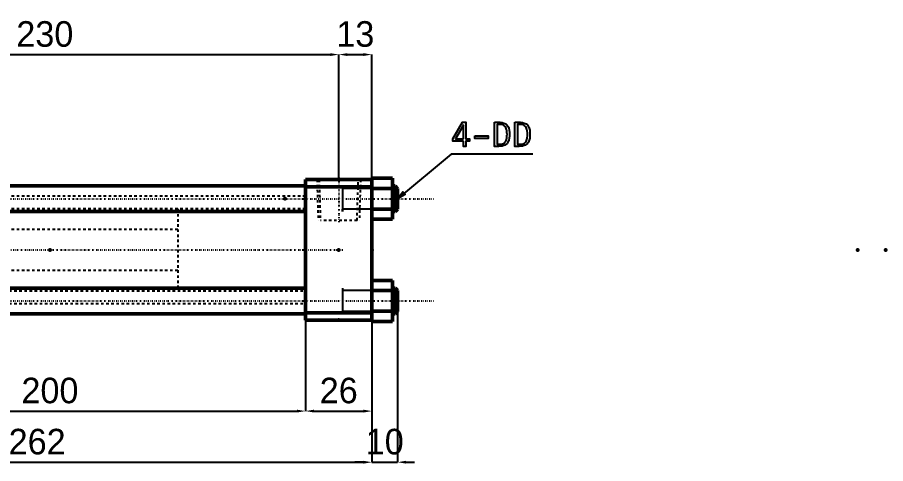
# Model space of a CAD drawing. Header units: millimetres. Extents: x -28 to 697, y -629 to 93.
# Drawn here: x 357.7 to 697.4, y -81.2 to 93.4 of the extents above; entities that cross this region are included whole.
import ezdxf

# ---------------------------------------------------------------- set-up
doc = ezdxf.new("R2010")
doc.units = ezdxf.units.MM
doc.linetypes.add('Center', pattern=[1.5, 0.45, -0.5, 0.05, -0.5])
doc.linetypes.add('Dashed', pattern=[2, 1, -1])
for name, color, linetype, lineweight in [('2d ConnectionPoints', 7, 'Continuous', 50), ('AM_0', 7, 'Continuous', 50), ('AM_5', 3, 'Continuous', 25), ('AM_7', 7, 'Center', 25), ('AM_9', 6, 'Dashed', 25)]:
    doc.layers.add(name, color=color, linetype=linetype, lineweight=lineweight)
doc.dimstyles.new('ISO-25', dxfattribs={"dimtxt": 2.5, "dimasz": 2.5, "dimexe": 1.25, "dimexo": 0.625, "dimtad": 1, "dimtxsty": 'Standard', "dimcen": 2.5, "dimadec": 0, "dimazin": 0, "dimtfac": 1, "dimtmove": 0, "dimatfit": 3, "dimfxl": 1, "dimarcsym": 0})

# ---------------------------------------------------------------- blocks, each defined once
blk = doc.blocks.new('3_A__SD__C_32_150_ROD_070_0_in_MGHCA70SDC32150T110A0_2')
at = {"layer": 'AM_0'}
for p, q in [((-25, 8), (-41, 8)), ((-58.08, 6), (-59, 5.08)), ((-59, 5.08), (-59, -5.08)), ((-49, 6), (-58.08, 6)), ((-58.08, 6), (-58.08, -6)), ((-27, 3.87), (-41, 3.87)), ((-27, -3.87), (-27, 3.87)), ((-59, -5.08), (-58.08, -6)), ((-58.08, -6), (-49, -6)), ((-27, -3.87), (-41, -3.87)), ((-41, -8), (-25, -8))]:
    blk.add_line(p, q, dxfattribs=at)
at = {"layer": 'AM_5'}
for p, q in [((-59, 5.08), (-49, 5.08)), ((-59, -5.08), (-49, -5.08))]:
    blk.add_line(p, q, dxfattribs=at)
at = {"layer": 'AM_5', "linetype": 'Dashed'}
for p, q in [((-49, 5.08), (-41, 5.08)), ((-41, 6), (-41, 5.08)), ((-49, -5.08), (-41, -5.08)), ((-41, -6), (-41, -5.08))]:
    blk.add_line(p, q, dxfattribs=at)
at = {"layer": 'AM_7'}
blk.add_line((-73.75, 0), (250.75, 0), dxfattribs=at)
at = {"layer": 'AM_9'}
for p, q in [((236, 16), (186, 16)), ((186, 16), (186, -16)), ((186, 8), (-25, 8)), ((-41, 6), (-49, 6)), ((-49, -6), (-41, -6)), ((-25, -8), (186, -8)), ((186, -16), (236, -16))]:
    blk.add_line(p, q, dxfattribs=at)
blk = doc.blocks.new('4_A__SD_C_32_150_0__BODY__A70_0_in_MGHCA70SDC32150T110A0_2')
at = {"layer": 'AM_0'}
for p, q in [((-8, 28.03), (0, 28.03)), ((-8, 11.97), (-8, 28.03)), ((0, -28.08), (0, 28.03)), ((36, 27.5), (0, 27.5)), ((36, -27.5), (36, 27.5)), ((236, -27.5), (236, 27.5)), ((262, 27.5), (236, 27.5)), ((270, 28.03), (262, 28.03)), ((262, -28.08), (262, 28.03)), ((270, 11.97), (270, 28.03)), ((-9.08, 25), (-10, 24.08)), ((-10, 24.08), (-10, 15.92)), ((-8, 25), (-9.08, 25)), ((-9.08, 25), (-9.08, 15)), ((-8, 24.01), (0, 24.01)), ((36, 24.67), (0, 24.67)), ((44, 25), (36, 25)), ((236, 25), (56, 25)), ((262, 24.67), (236, 24.67)), ((270, 24.01), (262, 24.01)), ((271.08, 25), (270, 25)), ((272, 24.08), (271.08, 25)), ((271.08, 25), (271.08, 15)), ((272, 24.08), (272, 15.92)), ((-25, -17.5), (-25, 17.5)), ((-10, 17.5), (-25, 17.5)), ((-10, 15.92), (-9.08, 15)), ((-9.08, 15), (-8, 15)), ((-8, 15.99), (0, 15.99)), ((36, 15), (44, 15)), ((56, 15), (236, 15)), ((270, 15.99), (262, 15.99)), ((270, 15), (271.08, 15)), ((271.08, 15), (272, 15.92)), ((-8, 11.97), (0, 11.97)), ((270, 11.97), (262, 11.97)), ((-8, -11.92), (0, -11.92)), ((-8, -28.08), (-8, -11.92)), ((270, -11.92), (262, -11.92)), ((270, -28.08), (270, -11.92)), ((-9.08, -15), (-10, -15.92)), ((-10, -15.92), (-10, -24.08)), ((-8, -15), (-9.08, -15)), ((-9.08, -15), (-9.08, -25)), ((-8, -15.96), (0, -15.96)), ((236, -15), (36, -15)), ((270, -15.96), (262, -15.96)), ((271.08, -15), (270, -15)), ((272, -15.92), (271.08, -15)), ((271.08, -15), (271.08, -25)), ((272, -15.92), (272, -24.08)), ((-25, -17.5), (-10, -17.5)), ((-10, -24.08), (-9.08, -25)), ((-9.08, -25), (-8, -25)), ((-8, -24.04), (0, -24.04)), ((36, -24.67), (0, -24.67)), ((36, -25), (236, -25)), ((262, -24.67), (236, -24.67)), ((270, -24.04), (262, -24.04)), ((270, -25), (271.08, -25)), ((271.08, -25), (272, -24.08)), ((-8, -28.08), (0, -28.08)), ((36, -27.5), (0, -27.5)), ((262, -27.5), (236, -27.5)), ((270, -28.08), (262, -28.08))]:
    blk.add_line(p, q, dxfattribs=at)
at = {"layer": 'AM_5', "linetype": 'Dashed'}
for p, q in [((10.47, 27.5), (10.97, 11.5)), ((27.53, 27.5), (27.03, 11.5)), ((240.47, 27.5), (240.97, 11.5)), ((257.53, 27.5), (257.03, 11.5))]:
    blk.add_line(p, q, dxfattribs=at)
at = {"layer": 'AM_5'}
for p, q in [((-10, 24.08), (11.5, 24.08)), ((11.5, 25), (11.5, 24.08)), ((11.5, 25), (11.5, 15)), ((250.5, 25), (250.5, 24.08)), ((250.5, 25), (250.5, 15)), ((272, 24.08), (250.5, 24.08)), ((-10, 15.92), (11.5, 15.92)), ((11.5, 15), (11.5, 15.92)), ((272, 15.92), (250.5, 15.92)), ((250.5, 15), (250.5, 15.92)), ((-10, -15.92), (11.5, -15.92)), ((11.5, -15), (11.5, -15.92)), ((11.5, -15), (11.5, -25)), ((250.5, -15), (250.5, -15.92)), ((250.5, -15), (250.5, -25)), ((272, -15.92), (250.5, -15.92)), ((-10, -24.08), (11.5, -24.08)), ((11.5, -25), (11.5, -24.08)), ((272, -24.08), (250.5, -24.08)), ((250.5, -25), (250.5, -24.08))]:
    blk.add_line(p, q, dxfattribs=at)
at = {"layer": 'AM_7'}
for p, q in [((19, 28.3), (19, 10.7)), ((249, 28.3), (249, 10.7)), ((-24.1, 20), (286.1, 20)), ((-24.1, -20), (286.1, -20))]:
    blk.add_line(p, q, dxfattribs=at)
at = {"layer": 'AM_9'}
for p, q in [((11.33, 27.5), (11.82, 11.5)), ((26.18, 11.5), (26.67, 27.5)), ((241.33, 27.5), (241.82, 11.5)), ((256.18, 11.5), (256.67, 27.5)), ((56, 25), (44, 25)), ((236, 21), (36, 21)), ((0, 17.5), (-10, 17.5)), ((236, 16), (36, 16)), ((44, 15), (56, 15)), ((26.18, 11.5), (11.82, 11.5)), ((256.18, 11.5), (241.82, 11.5)), ((0, 7.9), (-25, 7.9)), ((36, 8.1), (0, 8.1)), ((-25, -7.9), (0, -7.9)), ((0, -8.1), (36, -8.1)), ((36, -16), (236, -16)), ((-10, -17.5), (0, -17.5)), ((36, -21), (236, -21))]:
    blk.add_line(p, q, dxfattribs=at)
blk = doc.blocks.new('*D26')
at = {"layer": 'AM_5', "color": 0, "lineweight": -2}
for p, q in [((253.44, 29.91), (253.44, 78.82)), ((256.78, 78.82), (480.11, 78.82)), ((483.44, 29.91), (483.44, 78.82))]:
    blk.add_line(p, q, dxfattribs=at)
at = {"layer": 'AM_5', "color": 0}
for points in [[(256.78, 79.38), (256.78, 78.27), (253.44, 78.82)], [(480.11, 78.27), (480.11, 79.38), (483.44, 78.82)]]:
    blk.add_solid(points, dxfattribs=at)
at = {"layer": 'Defpoints', "color": 0}
for p in [(483.44, 78.82), (253.44, 29.91), (483.44, 29.91)]:
    blk.add_point(p, dxfattribs=at)
at = {"layer": 'AM_5', "color": 0, "insert": (368.44, 86.82), "char_height": 10, "attachment_point": 5}
blk.add_mtext('230', dxfattribs=at)
blk = doc.blocks.new('*D27')
at = {"layer": 'AM_5', "color": 0, "lineweight": -2}
for p, q in [((483.44, 29.91), (483.44, 78.82)), ((486.78, 78.82), (493.11, 78.82)), ((496.44, 2.41), (496.44, 78.82))]:
    blk.add_line(p, q, dxfattribs=at)
at = {"layer": 'AM_5', "color": 0}
for points in [[(486.78, 79.38), (486.78, 78.27), (483.44, 78.82)], [(493.11, 78.27), (493.11, 79.38), (496.44, 78.82)]]:
    blk.add_solid(points, dxfattribs=at)
at = {"layer": 'Defpoints', "color": 0}
for p in [(496.44, 78.82), (483.44, 29.91), (496.44, 2.41)]:
    blk.add_point(p, dxfattribs=at)
at = {"layer": 'AM_5', "color": 0, "insert": (489.94, 86.82), "char_height": 10, "attachment_point": 5}
blk.add_mtext('13', dxfattribs=at)
blk = doc.blocks.new('*D29')
at = {"layer": 'AM_5', "color": 0, "lineweight": -2}
for p, q in [((270.44, 2.41), (270.44, -60.68)), ((470.44, 2.41), (470.44, -60.68)), ((273.78, -60.68), (467.11, -60.68))]:
    blk.add_line(p, q, dxfattribs=at)
at = {"layer": 'AM_5', "color": 0}
for points in [[(273.78, -60.12), (273.78, -61.23), (270.44, -60.68)], [(467.11, -61.23), (467.11, -60.12), (470.44, -60.68)]]:
    blk.add_solid(points, dxfattribs=at)
at = {"layer": 'Defpoints', "color": 0}
for p in [(270.44, 2.41), (470.44, 2.41), (470.44, -60.68)]:
    blk.add_point(p, dxfattribs=at)
at = {"layer": 'AM_5', "color": 0, "insert": (370.44, -52.68), "char_height": 10, "attachment_point": 5}
blk.add_mtext('200', dxfattribs=at)
blk = doc.blocks.new('*D30')
at = {"layer": 'AM_5', "color": 0, "lineweight": -2}
for p, q in [((470.44, 2.41), (470.44, -60.68)), ((496.44, 2.41), (496.44, -60.68)), ((473.78, -60.68), (493.11, -60.68))]:
    blk.add_line(p, q, dxfattribs=at)
at = {"layer": 'AM_5', "color": 0}
for points in [[(473.78, -60.12), (473.78, -61.23), (470.44, -60.68)], [(493.11, -61.23), (493.11, -60.12), (496.44, -60.68)]]:
    blk.add_solid(points, dxfattribs=at)
at = {"layer": 'Defpoints', "color": 0}
for p in [(470.44, 2.41), (496.44, 2.41), (496.44, -60.68)]:
    blk.add_point(p, dxfattribs=at)
at = {"layer": 'AM_5', "color": 0, "insert": (483.44, -52.68), "char_height": 10, "attachment_point": 5}
blk.add_mtext('26', dxfattribs=at)
blk = doc.blocks.new('*D32')
at = {"layer": 'AM_5', "color": 0, "lineweight": -2}
for p, q in [((234.44, 2.41), (234.44, -80.68)), ((496.44, 2.41), (496.44, -80.68)), ((237.78, -80.68), (493.11, -80.68))]:
    blk.add_line(p, q, dxfattribs=at)
at = {"layer": 'AM_5', "color": 0}
for points in [[(237.78, -80.12), (237.78, -81.23), (234.44, -80.68)], [(493.11, -81.23), (493.11, -80.12), (496.44, -80.68)]]:
    blk.add_solid(points, dxfattribs=at)
at = {"layer": 'Defpoints', "color": 0}
for p in [(234.44, 2.41), (496.44, 2.41), (496.44, -80.68)]:
    blk.add_point(p, dxfattribs=at)
at = {"layer": 'AM_5', "color": 0, "insert": (365.44, -72.68), "char_height": 10, "attachment_point": 5}
blk.add_mtext('262', dxfattribs=at)
blk = doc.blocks.new('*D37')
at = {"layer": 'AM_5', "color": 0, "lineweight": -2}
for p, q in [((496.44, 2.41), (496.44, -80.68)), ((506.44, -17.59), (506.44, -80.68)), ((493.11, -80.68), (489.78, -80.68)), ((496.44, -80.68), (506.44, -80.68)), ((509.78, -80.68), (513.11, -80.68))]:
    blk.add_line(p, q, dxfattribs=at)
at = {"layer": 'AM_5', "color": 0}
for points in [[(493.11, -81.23), (493.11, -80.12), (496.44, -80.68)], [(509.78, -80.12), (509.78, -81.23), (506.44, -80.68)]]:
    blk.add_solid(points, dxfattribs=at)
at = {"layer": 'Defpoints', "color": 0}
for p in [(496.44, 2.41), (506.44, -17.59), (506.44, -80.68)]:
    blk.add_point(p, dxfattribs=at)
at = {"layer": 'AM_5', "color": 0, "insert": (501.44, -72.68), "char_height": 10, "attachment_point": 5}
blk.add_mtext('10', dxfattribs=at)

msp = doc.modelspace()

# ---------------------------------------------------------------- linework, layer by layer
at = {"layer": '2d ConnectionPoints'}
for p in [(483.442, 29.907), (462.442, 22.407), (370.442, 2.407), (483.442, 2.407), (483.442, 2.407), (496.442, 2.407), (496.442, 2.407), (496.442, 2.407), (686.442, 2.407), (697.442, 2.407), (483.442, -25.093)]:
    msp.add_point(p, dxfattribs=at)
at = {"layer": 'AM_5'}
for p, q in [((527.442, 39.907), (506.442, 22.407)), ((559.442, 39.907), (527.442, 39.907))]:
    msp.add_line(p, q, dxfattribs=at)
for points in [[(532.291, 44.987), (528.079, 44.987), (528.079, 45.832), (531.914, 52.332), (533.201, 52.332), (533.201, 45.865), (534.605, 45.865), (534.605, 44.987), (533.201, 44.987), (533.201, 42.907), (532.291, 42.907), (532.291, 44.987)], [(532.304, 45.865), (532.304, 51.24), (529.197, 45.865), (532.304, 45.865)], [(544.411, 52.332), (546.049, 52.332), (546.049, 52.332), (546.612, 52.314), (547.376, 52.22), (547.376, 52.22), (548.044, 52.045), (548.434, 51.884), (548.434, 51.884), (548.785, 51.681), (549.241, 51.292), (549.241, 51.292), (549.614, 50.8), (549.816, 50.415), (549.816, 50.415), (549.981, 49.979), (550.159, 49.22), (550.159, 49.22), (550.255, 48.337), (550.274, 47.678), (550.274, 47.678), (550.257, 47.028), (550.167, 46.15), (550.167, 46.15), (549.999, 45.388), (549.845, 44.945), (549.845, 44.945), (549.653, 44.549), (549.287, 44.038), (549.287, 44.038), (548.828, 43.625), (548.47, 43.404), (548.47, 43.404), (548.066, 43.225), (547.366, 43.031), (547.366, 43.031), (546.551, 42.927), (545.945, 42.907), (544.411, 42.907), (544.411, 52.332)], [(546.01, 43.713), (546.01, 43.713), (546.457, 43.727), (547.059, 43.798), (547.059, 43.798), (547.578, 43.929), (547.879, 44.051), (547.879, 44.051), (548.147, 44.207), (548.495, 44.52), (548.495, 44.52), (548.78, 44.927), (548.935, 45.25), (548.935, 45.25), (549.061, 45.623), (549.198, 46.288), (549.198, 46.288), (549.272, 47.08), (549.286, 47.678), (549.286, 47.678), (549.272, 48.217), (549.201, 48.942), (549.201, 48.942), (549.07, 49.565), (548.948, 49.924), (548.948, 49.924), (548.799, 50.242), (548.523, 50.65), (548.523, 50.65), (548.184, 50.975), (547.924, 51.146), (547.924, 51.146), (547.633, 51.283), (547.135, 51.431), (547.135, 51.431), (546.563, 51.511), (546.14, 51.526), (545.373, 51.526), (545.373, 43.713), (546.01, 43.713)], [(552.411, 52.332), (554.049, 52.332), (554.049, 52.332), (554.612, 52.314), (555.376, 52.22), (555.376, 52.22), (556.044, 52.045), (556.434, 51.884), (556.434, 51.884), (556.785, 51.681), (557.241, 51.292), (557.241, 51.292), (557.614, 50.8), (557.816, 50.415), (557.816, 50.415), (557.981, 49.979), (558.159, 49.22), (558.159, 49.22), (558.255, 48.337), (558.274, 47.678), (558.274, 47.678), (558.257, 47.028), (558.167, 46.15), (558.167, 46.15), (557.999, 45.388), (557.845, 44.945), (557.845, 44.945), (557.653, 44.549), (557.287, 44.038), (557.287, 44.038), (556.828, 43.625), (556.47, 43.404), (556.47, 43.404), (556.066, 43.225), (555.366, 43.031), (555.366, 43.031), (554.551, 42.927), (553.945, 42.907), (552.411, 42.907), (552.411, 52.332)], [(554.01, 43.713), (554.01, 43.713), (554.457, 43.727), (555.059, 43.798), (555.059, 43.798), (555.578, 43.929), (555.879, 44.051), (555.879, 44.051), (556.147, 44.207), (556.495, 44.52), (556.495, 44.52), (556.78, 44.927), (556.935, 45.25), (556.935, 45.25), (557.061, 45.623), (557.198, 46.288), (557.198, 46.288), (557.272, 47.08), (557.286, 47.678), (557.286, 47.678), (557.272, 48.217), (557.201, 48.942), (557.201, 48.942), (557.07, 49.565), (556.948, 49.924), (556.948, 49.924), (556.799, 50.242), (556.523, 50.65), (556.523, 50.65), (556.184, 50.975), (555.924, 51.146), (555.924, 51.146), (555.633, 51.283), (555.135, 51.431), (555.135, 51.431), (554.563, 51.511), (554.14, 51.526), (553.373, 51.526), (553.373, 43.713), (554.01, 43.713)], [(536.742, 47.093), (541.942, 47.093), (541.942, 45.923), (536.742, 45.923), (536.742, 47.093)], [(506.442, 22.407), (508.576, 25.053), (509.43, 24.029), (506.442, 22.407)]]:
    msp.add_lwpolyline(points, dxfattribs=at)

# ---------------------------------------------------------------- block references
for name in ['4_A__SD_C_32_150_0__BODY__A70_0_in_MGHCA70SDC32150T110A0_2', '3_A__SD__C_32_150_ROD_070_0_in_MGHCA70SDC32150T110A0_2']:
    msp.add_blockref(name, (234.442, 2.407))

# ---------------------------------------------------------------- dimensions: what is measured, and where the dimension line sits
for base, p1, p2, text, picture, middle in [((483.442, 78.821), (253.442, 29.907), (483.442, 29.907), '230', '*D26', (368.442, 78.821)), ((496.442, 78.821), (483.442, 29.907), (496.442, 2.407), '13', '*D27', (489.942, 78.821)), ((496.442, -80.676), (234.442, 2.407), (496.442, 2.407), '262', '*D32', (365.442, -80.676)), ((470.442, -60.676), (270.442, 2.407), (470.442, 2.407), '200', '*D29', (370.442, -60.676)), ((496.442, -60.676), (470.442, 2.407), (496.442, 2.407), '26', '*D30', (483.442, -60.676)), ((506.442, -80.676), (496.442, 2.407), (506.442, -17.593), '10', '*D37', (501.442, -80.676))]:
    dim = msp.add_linear_dim(base=base, p1=p1, p2=p2, text=text, dimstyle='ISO-25', override={"dimtxt": 10, "dimasz": 3.333333, "dimexe": 0, "dimexo": 0, "dimgap": 3}, dxfattribs=at)
    dim.commit()
    dim.dimension.update_dxf_attribs({"geometry": picture, "text_midpoint": middle, "dimtype": 160})

doc.saveas('drawing.dxf')
